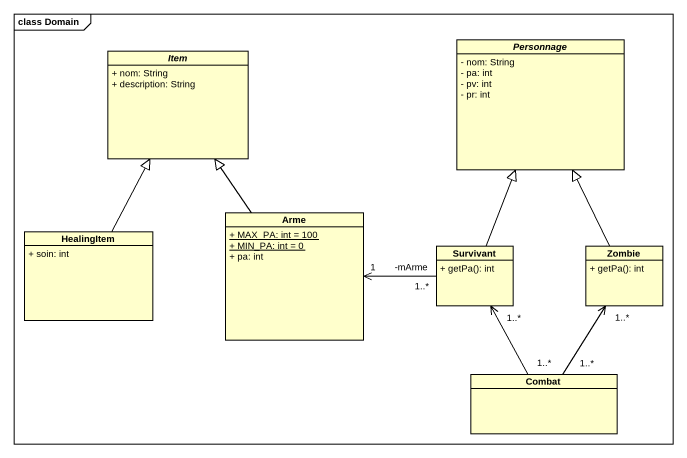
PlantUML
@startuml
mainframe class Domain
hide circle
hide empty members
skinparam classAttributeIconSize 0
abstract class Personnage {
  - nom: String
  - pa: int
  - pv: int
  - pr: int
}
abstract class Item {
  + nom: String
  + description: String
}
class HealingItem {
  + soin: int
}
class Arme {
  {static} + MAX_PA: int = 100
  {static} + MIN_PA: int = 0
  + pa: int
}
class Survivant {
  + getPa(): int
}
class Zombie {
  + getPa(): int
}
class Combat
HealingItem -up-|> Item
Arme -up-|> Item
Survivant -up-|> Personnage
Survivant "-mArme\n1..*" -left-> "1" Arme
Zombie -up-|> Personnage
Combat "1..*" -up-> "1..*" Survivant
Combat "1..*" -up-> "1..*" Zombie
@enduml
